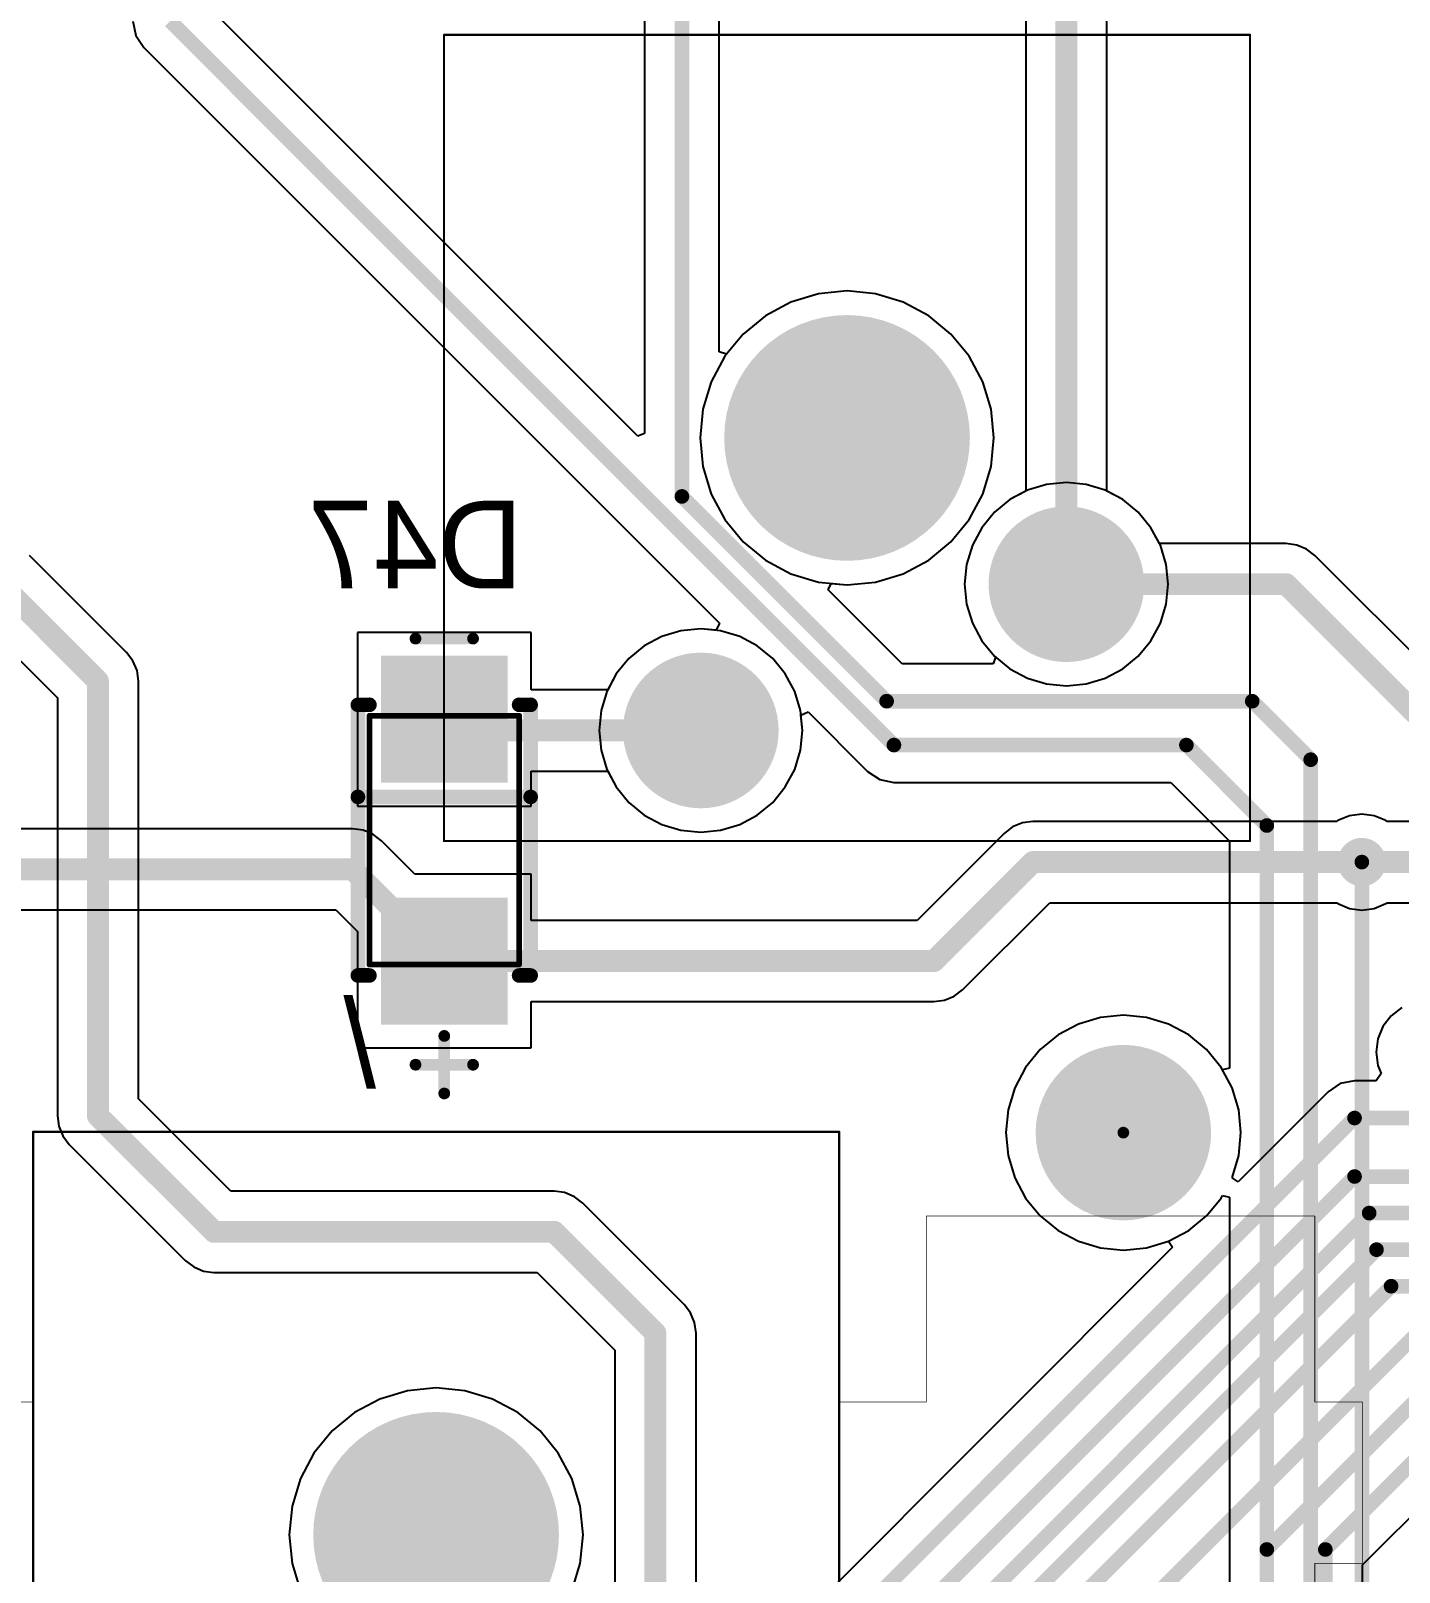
# Model space of a CAD drawing. Header units: millimetres. Extents: x 25 to 374, y 23 to 150.
# Drawn here: x 282.78 to 306.55, y 72.45 to 99.22 of the extents above; entities that cross this region are included whole.
import ezdxf

# ---------------------------------------------------------------- set-up
doc = ezdxf.new("R2010")
doc.units = ezdxf.units.MM
for name, color, linetype in [('BottomLayer', 5, 'Continuous'), ('BottomOverlay', 54, 'Continuous'), ('BottomPaste', 16, 'Continuous'), ('BottomSolder', 6, 'Continuous'), ('Mechanical1', 6, 'Continuous'), ('Mechanical13', 56, 'Continuous'), ('Mechanical15', 56, 'Continuous'), ('MultiLayer', 9, 'Continuous'), ('PadHoleLayer', 156, 'Continuous'), ('TopLayer', 1, 'Continuous'), ('TopOverlay', 2, 'Continuous'), ('TopSolder', 216, 'Continuous'), ('ViaHoleLayer', 16, 'Continuous')]:
    doc.layers.add(name, color=color, linetype=linetype)

# ---------------------------------------------------------------- blocks, each defined once
blk = doc.blocks.new('SMA_DO_214AC__S1_B_75')
at = {"layer": 'BottomLayer'}
for points in [[(-1.1, -1), (-1.1, 1), (-3.1, -1), (-3.1, 1)], [(3.1, -1), (3.1, 1), (1.1, -1), (1.1, 1)]]:
    blk.add_solid(points, dxfattribs=at)
at = {"layer": 'BottomOverlay', "const_width": 0.254}
for points in [[(-2.35, 1.3), (-2.35, 1.5)], [(2.35, 1.5), (-2.35, 1.5)], [(-0.75, -1.5), (-0.75, 1.5)], [(2.35, 1.3), (2.35, 1.5)], [(-2.35, -1.5), (-2.35, -1.3)], [(2.35, -1.5), (2.35, -1.3)], [(2.35, -1.5), (-2.35, -1.5)]]:
    blk.add_lwpolyline(points, dxfattribs=at)
at = {"layer": 'BottomOverlay', "const_width": 0.127}
for points in [[(-2.414, 1.5, 1), (-2.287, 1.5, 1)], [(-2.414, 1.5, 1), (-2.287, 1.5, 1)], [(-0.814, 1.5, 1), (-0.687, 1.5, 1)], [(2.287, 1.5, 1), (2.414, 1.5, 1)], [(2.287, 1.5, 1), (2.414, 1.5, 1)], [(-2.414, 1.3, 1), (-2.287, 1.3, 1)], [(2.287, 1.3, 1), (2.414, 1.3, 1)], [(-2.414, -1.3, 1), (-2.287, -1.3, 1)], [(2.287, -1.3, 1), (2.414, -1.3, 1)], [(-2.414, -1.5, 1), (-2.287, -1.5, 1)], [(-2.414, -1.5, 1), (-2.287, -1.5, 1)], [(-0.814, -1.5, 1), (-0.687, -1.5, 1)], [(2.287, -1.5, 1), (2.414, -1.5, 1)], [(2.287, -1.5, 1), (2.414, -1.5, 1)]]:
    blk.add_lwpolyline(points, format="xyb", close=True, dxfattribs=at)
at = {"layer": 'BottomPaste'}
for points in [[(-1.1, -1), (-1.1, 1), (-3.1, -1), (-3.1, 1)], [(3.1, -1), (3.1, 1), (1.1, -1), (1.1, 1)]]:
    blk.add_solid(points, dxfattribs=at)
at = {"layer": 'BottomSolder'}
for points in [[(-0.998, -1.102), (-0.998, 1.102), (-3.202, -1.102), (-3.202, 1.102)], [(3.202, -1.102), (3.202, 1.102), (0.998, -1.102), (0.998, 1.102)]]:
    blk.add_solid(points, dxfattribs=at)
at = {"layer": 'Mechanical13', "const_width": 0.1}
for points in [[(2.16, 1.3), (-2.16, 1.3)], [(-2.16, -1.3), (-2.16, 1.3)], [(2.16, -1.3), (2.16, 1.3)], [(2.16, -1.3), (-2.16, -1.3)]]:
    blk.add_lwpolyline(points, dxfattribs=at)
at = {"layer": 'Mechanical13', "const_width": 0.05}
for points in [[(-2.185, 1.3, 1), (-2.135, 1.3, 1)], [(-2.185, 1.3, 1), (-2.135, 1.3, 1)], [(2.135, 1.3, 1), (2.185, 1.3, 1)], [(2.135, 1.3, 1), (2.185, 1.3, 1)], [(-2.185, -1.3, 1), (-2.135, -1.3, 1)], [(-2.185, -1.3, 1), (-2.135, -1.3, 1)], [(2.135, -1.3, 1), (2.185, -1.3, 1)], [(2.135, -1.3, 1), (2.185, -1.3, 1)]]:
    blk.add_lwpolyline(points, format="xyb", close=True, dxfattribs=at)
at = {"layer": 'Mechanical15', "const_width": 0.203}
for points in [[(-3.5, -0.5), (-3.5, 0.5)], [(3.9, -0.5), (3.9, 0.5)], [(4.4, 0), (3.4, 0)]]:
    blk.add_lwpolyline(points, dxfattribs=at)
at = {"layer": 'Mechanical15', "const_width": 0.102}
for points in [[(-3.551, 0.5, 1), (-3.449, 0.5, 1)], [(3.849, 0.5, 1), (3.951, 0.5, 1)], [(3.349, 0, 1), (3.451, 0, 1)], [(4.349, 0, 1), (4.451, 0, 1)], [(-3.551, -0.5, 1), (-3.449, -0.5, 1)], [(3.849, -0.5, 1), (3.951, -0.5, 1)]]:
    blk.add_lwpolyline(points, format="xyb", close=True, dxfattribs=at)
blk = doc.blocks.new('1_2_117')
at = {"layer": 'BottomSolder', "const_width": 0.1016}
for points in [[(-11.9888, 6.985, 1), (-11.8872, 6.985, 1)], [(11.8872, 6.985, 1), (11.9888, 6.985, 1)], [(-11.9888, -8.255, 1), (-11.8872, -8.255, 1)], [(11.8872, -8.255, 1), (11.9888, -8.255, 1)]]:
    blk.add_lwpolyline(points, format="xyb", close=True, dxfattribs=at)
at = {"layer": 'PadHoleLayer'}
for points, const_width in [([(-12.7, 6.985, 1), (-11.176, 6.985, 1)], 1.524), ([(11.176, 6.985, 1), (12.7, 6.985, 1)], 1.524), ([(-12.93495, -8.255, 1), (-10.94105, -8.255, 1)], 1.9939), ([(10.94105, -8.255, 1), (12.93495, -8.255, 1)], 1.9939)]:
    blk.add_lwpolyline(points, format="xyb", close=True, dxfattribs=dict(at, const_width=const_width))
at = {"layer": 'TopSolder', "const_width": 0.1016}
for points in [[(-11.9888, 6.985, 1), (-11.8872, 6.985, 1)], [(11.8872, 6.985, 1), (11.9888, 6.985, 1)], [(-11.9888, -8.255, 1), (-11.8872, -8.255, 1)], [(11.8872, -8.255, 1), (11.9888, -8.255, 1)]]:
    blk.add_lwpolyline(points, format="xyb", close=True, dxfattribs=at)
blk = doc.blocks.new('MX_SW_3_167')
at = {"layer": 'BottomLayer'}
for points, const_width in [([(-1.016, 0, 1), (1.016, 0, 1)], 2.032), ([(3.185, -2.54, 1), (4.435, -2.54, 1)], 1.25), ([(-3.165, -5.08, 1), (-1.915, -5.08, 1)], 1.25)]:
    blk.add_lwpolyline(points, format="xyb", close=True, dxfattribs=dict(at, const_width=const_width))
at = {"layer": 'BottomSolder'}
for points, const_width in [([(-1.067, 0, 1), (1.067, 0, 1)], 2.134), ([(3.134, -2.54, 1), (4.486, -2.54, 1)], 1.352), ([(-3.216, -5.08, 1), (-1.864, -5.08, 1)], 1.352)]:
    blk.add_lwpolyline(points, format="xyb", close=True, dxfattribs=dict(at, const_width=const_width))
at = {"layer": 'Mechanical1', "const_width": 0.0381}
for points in [[(-7, -7), (-7, 7)], [(-7, 7), (7, 7)], [(7, -7), (7, 7)], [(-7, -7), (7, -7)]]:
    blk.add_lwpolyline(points, dxfattribs=at)
at = {"layer": 'Mechanical1', "const_width": 0.0191}
for points in [[(-7.01, 7, 1), (-6.99, 7, 1)], [(-7.01, 7, 1), (-6.99, 7, 1)], [(6.99, 7, 1), (7.01, 7, 1)], [(6.99, 7, 1), (7.01, 7, 1)], [(-7.01, -7, 1), (-6.99, -7, 1)], [(-7.01, -7, 1), (-6.99, -7, 1)], [(6.99, -7, 1), (7.01, -7, 1)], [(6.99, -7, 1), (7.01, -7, 1)]]:
    blk.add_lwpolyline(points, format="xyb", close=True, dxfattribs=at)
at = {"layer": 'MultiLayer'}
for points, const_width in [([(-1.016, 0, 1), (1.016, 0, 1)], 2.032), ([(3.185, -2.54, 1), (4.435, -2.54, 1)], 1.25), ([(-3.165, -5.08, 1), (-1.915, -5.08, 1)], 1.25)]:
    blk.add_lwpolyline(points, format="xyb", close=True, dxfattribs=dict(at, const_width=const_width))
at = {"layer": 'PadHoleLayer'}
for points, const_width in [([(-1.016, 0, 1), (1.016, 0, 1)], 2.032), ([(3.435, -2.54, 1), (4.185, -2.54, 1)], 0.75), ([(-2.915, -5.08, 1), (-2.165, -5.08, 1)], 0.75)]:
    blk.add_lwpolyline(points, format="xyb", close=True, dxfattribs=dict(at, const_width=const_width))
at = {"layer": 'TopLayer'}
for points, const_width in [([(-1.016, 0, 1), (1.016, 0, 1)], 2.032), ([(3.185, -2.54, 1), (4.435, -2.54, 1)], 1.25), ([(-3.165, -5.08, 1), (-1.915, -5.08, 1)], 1.25)]:
    blk.add_lwpolyline(points, format="xyb", close=True, dxfattribs=dict(at, const_width=const_width))
at = {"layer": 'TopSolder'}
for points, const_width in [([(-1.067, 0, 1), (1.067, 0, 1)], 2.134), ([(3.134, -2.54, 1), (4.486, -2.54, 1)], 1.352), ([(-3.216, -5.08, 1), (-1.864, -5.08, 1)], 1.352)]:
    blk.add_lwpolyline(points, format="xyb", close=True, dxfattribs=dict(at, const_width=const_width))
blk = doc.blocks.new('MX_SW_3_183')
at = {"layer": 'BottomLayer'}
for points, const_width in [([(-1.016, 0, 1), (1.016, 0, 1)], 2.032), ([(3.185, -2.54, 1), (4.435, -2.54, 1)], 1.25), ([(-3.165, -5.08, 1), (-1.915, -5.08, 1)], 1.25)]:
    blk.add_lwpolyline(points, format="xyb", close=True, dxfattribs=dict(at, const_width=const_width))
at = {"layer": 'BottomSolder'}
for points, const_width in [([(-1.067, 0, 1), (1.067, 0, 1)], 2.134), ([(3.134, -2.54, 1), (4.486, -2.54, 1)], 1.352), ([(-3.216, -5.08, 1), (-1.864, -5.08, 1)], 1.352)]:
    blk.add_lwpolyline(points, format="xyb", close=True, dxfattribs=dict(at, const_width=const_width))
at = {"layer": 'Mechanical1', "const_width": 0.0381}
for points in [[(-7, -7), (-7, 7)], [(-7, 7), (7, 7)], [(7, -7), (7, 7)], [(-7, -7), (7, -7)]]:
    blk.add_lwpolyline(points, dxfattribs=at)
at = {"layer": 'Mechanical1', "const_width": 0.0191}
for points in [[(-7.01, 7, 1), (-6.99, 7, 1)], [(-7.01, 7, 1), (-6.99, 7, 1)], [(6.99, 7, 1), (7.01, 7, 1)], [(6.99, 7, 1), (7.01, 7, 1)], [(-7.01, -7, 1), (-6.99, -7, 1)], [(-7.01, -7, 1), (-6.99, -7, 1)], [(6.99, -7, 1), (7.01, -7, 1)], [(6.99, -7, 1), (7.01, -7, 1)]]:
    blk.add_lwpolyline(points, format="xyb", close=True, dxfattribs=at)
at = {"layer": 'MultiLayer'}
for points, const_width in [([(-1.016, 0, 1), (1.016, 0, 1)], 2.032), ([(3.185, -2.54, 1), (4.435, -2.54, 1)], 1.25), ([(-3.165, -5.08, 1), (-1.915, -5.08, 1)], 1.25)]:
    blk.add_lwpolyline(points, format="xyb", close=True, dxfattribs=dict(at, const_width=const_width))
at = {"layer": 'PadHoleLayer'}
for points, const_width in [([(-1.016, 0, 1), (1.016, 0, 1)], 2.032), ([(3.435, -2.54, 1), (4.185, -2.54, 1)], 0.75), ([(-2.915, -5.08, 1), (-2.165, -5.08, 1)], 0.75)]:
    blk.add_lwpolyline(points, format="xyb", close=True, dxfattribs=dict(at, const_width=const_width))
at = {"layer": 'TopLayer'}
for points, const_width in [([(-1.016, 0, 1), (1.016, 0, 1)], 2.032), ([(3.185, -2.54, 1), (4.435, -2.54, 1)], 1.25), ([(-3.165, -5.08, 1), (-1.915, -5.08, 1)], 1.25)]:
    blk.add_lwpolyline(points, format="xyb", close=True, dxfattribs=dict(at, const_width=const_width))
at = {"layer": 'TopSolder'}
for points, const_width in [([(-1.067, 0, 1), (1.067, 0, 1)], 2.134), ([(3.134, -2.54, 1), (4.486, -2.54, 1)], 1.352), ([(-3.216, -5.08, 1), (-1.864, -5.08, 1)], 1.352)]:
    blk.add_lwpolyline(points, format="xyb", close=True, dxfattribs=dict(at, const_width=const_width))

msp = doc.modelspace()

# ---------------------------------------------------------------- linework, layer by layer
at = {"layer": 'BottomLayer'}
for p, q in [((295.985, 94.507), (295.544, 94.271)), ((296.464, 94.652), (295.985, 94.507)), ((296.962, 94.701), (296.464, 94.652)), ((297.459, 94.652), (296.962, 94.701)), ((297.938, 94.507), (297.459, 94.652)), ((298.38, 94.271), (297.938, 94.507)), ((295.544, 94.271), (295.157, 93.953)), ((298.766, 93.953), (298.38, 94.271)), ((295.157, 93.953), (294.839, 93.567)), ((299.084, 93.567), (298.766, 93.953)), ((294.839, 93.567), (294.604, 93.125)), ((299.32, 93.125), (299.084, 93.567)), ((294.604, 93.125), (294.458, 92.647)), ((299.465, 92.647), (299.32, 93.125)), ((294.458, 92.647), (294.409, 92.149)), ((299.514, 92.149), (299.465, 92.647)), ((294.409, 92.149), (294.458, 91.651)), ((299.465, 91.651), (299.514, 92.149)), ((294.458, 91.651), (294.604, 91.172)), ((299.32, 91.172), (299.465, 91.651)), ((300.427, 91.341), (300.096, 91.241)), ((300.772, 91.375), (300.427, 91.341)), ((301.116, 91.341), (300.772, 91.375)), ((301.448, 91.241), (301.116, 91.341)), ((294.604, 91.172), (294.839, 90.731)), ((299.084, 90.731), (299.32, 91.172)), ((299.79, 91.077), (299.522, 90.858)), ((300.096, 91.241), (299.79, 91.077)), ((301.753, 91.077), (301.448, 91.241)), ((302.021, 90.858), (301.753, 91.077)), ((299.522, 90.858), (299.303, 90.59)), ((302.24, 90.59), (302.021, 90.858)), ((294.839, 90.731), (295.157, 90.344)), ((298.766, 90.344), (299.084, 90.731)), ((299.303, 90.59), (299.14, 90.285)), ((302.404, 90.285), (302.24, 90.59)), ((295.157, 90.344), (295.544, 90.027)), ((298.38, 90.027), (298.766, 90.344)), ((299.14, 90.285), (299.039, 89.953)), ((302.504, 89.953), (302.404, 90.285)), ((295.544, 90.027), (295.985, 89.791)), ((297.938, 89.791), (298.38, 90.027)), ((299.039, 89.953), (299.005, 89.609)), ((302.538, 89.609), (302.504, 89.953)), ((295.985, 89.791), (296.464, 89.645)), ((297.459, 89.645), (297.938, 89.791)), ((296.464, 89.645), (296.962, 89.596)), ((296.962, 89.596), (297.459, 89.645)), ((299.005, 89.609), (299.039, 89.264)), ((302.504, 89.264), (302.538, 89.609)), ((299.039, 89.264), (299.14, 88.933)), ((302.404, 88.933), (302.504, 89.264)), ((299.14, 88.933), (299.303, 88.627)), ((302.24, 88.627), (302.404, 88.933)), ((291.474, 88.772), (288.458, 88.772)), ((288.458, 88.772), (288.458, 85.756)), ((291.474, 87.773), (291.474, 88.772)), ((293.746, 88.701), (293.44, 88.537)), ((294.077, 88.801), (293.746, 88.701)), ((294.422, 88.835), (294.077, 88.801)), ((294.766, 88.801), (294.422, 88.835)), ((295.098, 88.701), (294.766, 88.801)), ((295.403, 88.537), (295.098, 88.701)), ((299.303, 88.627), (299.522, 88.36)), ((302.021, 88.36), (302.24, 88.627)), ((293.44, 88.537), (293.172, 88.318)), ((295.671, 88.318), (295.403, 88.537)), ((299.522, 88.36), (299.79, 88.14)), ((301.753, 88.14), (302.021, 88.36)), ((293.172, 88.318), (292.953, 88.05)), ((295.89, 88.05), (295.671, 88.318)), ((299.79, 88.14), (300.096, 87.977)), ((301.448, 87.977), (301.753, 88.14)), ((292.953, 88.05), (292.805, 87.773)), ((296.054, 87.745), (295.89, 88.05)), ((300.096, 87.977), (300.427, 87.876)), ((300.427, 87.876), (300.772, 87.842)), ((300.772, 87.842), (301.116, 87.876)), ((301.116, 87.876), (301.448, 87.977)), ((292.805, 87.773), (291.474, 87.773)), ((296.154, 87.413), (296.054, 87.745)), ((296.188, 87.069), (296.154, 87.413)), ((296.154, 86.724), (296.188, 87.069)), ((296.054, 86.393), (296.154, 86.724)), ((291.474, 85.756), (291.474, 86.364)), ((291.474, 86.364), (292.805, 86.364)), ((292.805, 86.364), (292.953, 86.087)), ((295.89, 86.087), (296.054, 86.393)), ((292.953, 86.087), (293.172, 85.82)), ((295.671, 85.82), (295.89, 86.087)), ((288.458, 85.756), (291.474, 85.756)), ((293.172, 85.82), (293.44, 85.6)), ((295.403, 85.6), (295.671, 85.82)), ((293.44, 85.6), (293.746, 85.437)), ((293.746, 85.437), (294.077, 85.336)), ((294.766, 85.336), (295.098, 85.437)), ((295.098, 85.437), (295.403, 85.6)), ((299.838, 85.393), (299.692, 85.281)), ((300.008, 85.463), (299.838, 85.393)), ((300.19, 85.487), (300.008, 85.463)), ((305.467, 85.487), (300.19, 85.487)), ((305.489, 85.504), (305.467, 85.487)), ((305.689, 85.587), (305.489, 85.504)), ((305.905, 85.615), (305.689, 85.587)), ((306.12, 85.587), (305.905, 85.615)), ((306.321, 85.504), (306.12, 85.587)), ((306.343, 85.487), (306.321, 85.504)), ((316.817, 85.487), (306.343, 85.487)), ((288.374, 85.36), (275.806, 85.36)), ((288.557, 85.336), (288.374, 85.36)), ((288.727, 85.266), (288.557, 85.336)), ((288.873, 85.154), (288.727, 85.266)), ((289.455, 84.572), (288.873, 85.154)), ((294.077, 85.336), (294.422, 85.302)), ((294.422, 85.302), (294.766, 85.336)), ((299.692, 85.281), (298.179, 83.768)), ((291.474, 84.572), (289.455, 84.572)), ((291.474, 83.768), (291.474, 84.572)), ((298.969, 82.565), (300.482, 84.078)), ((300.482, 84.078), (305.467, 84.078)), ((305.467, 84.078), (305.489, 84.062)), ((305.489, 84.062), (305.689, 83.978)), ((306.12, 83.978), (306.321, 84.062)), ((306.321, 84.062), (306.343, 84.078)), ((306.343, 84.078), (316.525, 84.078)), ((276.098, 83.951), (288.083, 83.951)), ((288.083, 83.951), (288.458, 83.575)), ((305.689, 83.978), (305.905, 83.95)), ((305.905, 83.95), (306.12, 83.978)), ((288.458, 83.575), (288.458, 81.556)), ((298.179, 83.768), (291.474, 83.768)), ((298.653, 82.383), (298.823, 82.454)), ((298.823, 82.454), (298.969, 82.565)), ((291.474, 81.556), (291.474, 82.359)), ((291.474, 82.359), (298.471, 82.359)), ((298.471, 82.359), (298.653, 82.383)), ((306.6, 82.257), (306.414, 82.115)), ((300.981, 81.97), (300.628, 81.781)), ((301.364, 82.086), (300.981, 81.97)), ((301.762, 82.125), (301.364, 82.086)), ((302.161, 82.086), (301.762, 82.125)), ((302.544, 81.97), (302.161, 82.086)), ((302.897, 81.781), (302.544, 81.97)), ((306.271, 81.929), (306.182, 81.713)), ((306.414, 82.115), (306.271, 81.929)), ((300.628, 81.781), (300.318, 81.527)), ((303.206, 81.527), (302.897, 81.781)), ((306.182, 81.713), (306.151, 81.481)), ((288.458, 81.556), (291.474, 81.556)), ((300.318, 81.527), (300.064, 81.218)), ((303.46, 81.218), (303.206, 81.527)), ((306.151, 81.481), (306.182, 81.249)), ((300.064, 81.218), (299.876, 80.865)), ((303.649, 80.865), (303.46, 81.218)), ((306.238, 81.112), (306.153, 80.985)), ((306.182, 81.249), (306.238, 81.112)), ((299.876, 80.865), (299.76, 80.482)), ((303.765, 80.482), (303.649, 80.865)), ((305.53, 80.936), (305.32, 80.795)), ((305.778, 80.985), (305.53, 80.936)), ((306.153, 80.985), (305.778, 80.985)), ((305.32, 80.795), (303.753, 79.229)), ((299.76, 80.482), (299.72, 80.084)), ((303.804, 80.084), (303.765, 80.482)), ((299.72, 80.084), (299.76, 79.685)), ((303.765, 79.685), (303.804, 80.084)), ((299.76, 79.685), (299.876, 79.302)), ((303.649, 79.302), (303.765, 79.685)), ((299.876, 79.302), (300.064, 78.949)), ((303.753, 79.229), (303.649, 79.302)), ((300.064, 78.949), (300.318, 78.64)), ((300.318, 78.64), (300.628, 78.386)), ((300.628, 78.386), (300.981, 78.197)), ((300.981, 78.197), (301.364, 78.081)), ((302.161, 78.081), (302.544, 78.197)), ((302.544, 78.197), (302.617, 78.093)), ((302.617, 78.093), (295.731, 71.206)), ((301.364, 78.081), (301.762, 78.042)), ((301.762, 78.042), (302.161, 78.081)), ((289.326, 75.602), (288.847, 75.457)), ((289.824, 75.651), (289.326, 75.602)), ((290.322, 75.602), (289.824, 75.651)), ((290.801, 75.457), (290.322, 75.602)), ((288.406, 75.221), (288.019, 74.903)), ((288.847, 75.457), (288.406, 75.221)), ((291.242, 75.221), (290.801, 75.457)), ((291.629, 74.903), (291.242, 75.221)), ((288.019, 74.903), (287.702, 74.517)), ((291.946, 74.517), (291.629, 74.903)), ((305.917, 72.576), (308.205, 74.864)), ((287.702, 74.517), (287.466, 74.075)), ((292.182, 74.075), (291.946, 74.517)), ((287.466, 74.075), (287.321, 73.597)), ((292.327, 73.597), (292.182, 74.075)), ((287.321, 73.597), (287.272, 73.099)), ((292.376, 73.099), (292.327, 73.597)), ((287.272, 73.099), (287.321, 72.601)), ((292.327, 72.601), (292.376, 73.099)), ((287.321, 72.601), (287.466, 72.122)), ((292.182, 72.122), (292.327, 72.601)), ((305.917, 63.32), (305.917, 72.576))]:
    msp.add_line(p, q, dxfattribs=at)
for points, const_width in [([(290.161, 87.069), (294.422, 87.069)], 0.381), ([(298.471, 83.064), (300.19, 84.783)], 0.381), ([(300.19, 84.783), (305.905, 84.783)], 0.381), ([(305.905, 84.783), (316.817, 84.783)], 0.381), ([(275.806, 84.656), (288.374, 84.656)], 0.381), ([(288.374, 84.656), (289.966, 83.064)], 0.381), ([(289.966, 83.064), (298.471, 83.064)], 0.381), ([(295.999, 70.559), (305.778, 80.338)], 0.254), ([(305.778, 80.338), (325.463, 80.338)], 0.254), ([(292.189, 65.733), (305.778, 79.322)], 0.254), ([(305.778, 79.322), (316.652, 79.322)], 0.254), ([(292.316, 64.971), (306.032, 78.687)], 0.254), ([(306.032, 78.687), (316.58, 78.687)], 0.254), ([(292.189, 64.082), (306.159, 78.052)], 0.254), ([(306.159, 78.052), (316.508, 78.052)], 0.254), ([(292.824, 63.828), (306.413, 77.417)], 0.254), ([(306.413, 77.417), (316.436, 77.417)], 0.254), ([(294.475, 64.209), (307.048, 76.782)], 0.254), ([(304.254, 72.845), (307.556, 76.147)], 0.254), ([(305.27, 72.845), (307.937, 75.512)], 0.254), ([(304.254, 63.828), (304.254, 72.845)], 0.254), ([(305.27, 63.32), (305.27, 72.845)], 0.254)]:
    msp.add_lwpolyline(points, dxfattribs=dict(at, const_width=const_width))
for points, const_width in [([(290.066, 87.069, 1), (290.257, 87.069, 1)], 0.191), ([(294.326, 87.069, 1), (294.517, 87.069, 1)], 0.191), ([(300.095, 84.783, 1), (300.285, 84.783, 1)], 0.191), ([(300.095, 84.783, 1), (300.285, 84.783, 1)], 0.191), ([(305.746, 84.783, 1), (306.064, 84.783, 1)], 0.318), ([(305.81, 84.783, 1), (306, 84.783, 1)], 0.191), ([(305.81, 84.783, 1), (306, 84.783, 1)], 0.191), ([(288.279, 84.656, 1), (288.47, 84.656, 1)], 0.191), ([(288.279, 84.656, 1), (288.47, 84.656, 1)], 0.191), ([(289.871, 83.064, 1), (290.062, 83.064, 1)], 0.191), ([(289.871, 83.064, 1), (290.062, 83.064, 1)], 0.191), ([(298.376, 83.064, 1), (298.566, 83.064, 1)], 0.191), ([(298.376, 83.064, 1), (298.566, 83.064, 1)], 0.191), ([(305.714, 80.338, 1), (305.841, 80.338, 1)], 0.127), ([(305.714, 80.338, 1), (305.841, 80.338, 1)], 0.127), ([(305.714, 79.322, 1), (305.841, 79.322, 1)], 0.127), ([(305.714, 79.322, 1), (305.841, 79.322, 1)], 0.127), ([(305.968, 78.687, 1), (306.095, 78.687, 1)], 0.127), ([(305.968, 78.687, 1), (306.095, 78.687, 1)], 0.127), ([(306.095, 78.052, 1), (306.222, 78.052, 1)], 0.127), ([(306.095, 78.052, 1), (306.222, 78.052, 1)], 0.127), ([(306.349, 77.417, 1), (306.476, 77.417, 1)], 0.127), ([(306.349, 77.417, 1), (306.476, 77.417, 1)], 0.127), ([(304.19, 72.845, 1), (304.317, 72.845, 1)], 0.127), ([(304.19, 72.845, 1), (304.317, 72.845, 1)], 0.127), ([(305.206, 72.845, 1), (305.333, 72.845, 1)], 0.127), ([(305.206, 72.845, 1), (305.333, 72.845, 1)], 0.127)]:
    msp.add_lwpolyline(points, format="xyb", close=True, dxfattribs=dict(at, const_width=const_width))
at = {"layer": 'BottomSolder', "const_width": 0.419}
msp.add_lwpolyline([(305.695, 84.783, 1), (306.114, 84.783, 1)], format="xyb", close=True, dxfattribs=at)
at = {"layer": 'Mechanical1', "const_width": 0.0127}
for points in [[(289.957, 99.155), (303.957, 99.155)], [(289.957, 85.156), (289.957, 99.155)], [(303.957, 85.156), (303.957, 99.155)], [(289.957, 85.156), (303.957, 85.156)], [(282.813, 75.405), (282.813, 80.105)], [(282.813, 80.105), (296.813, 80.105)], [(296.813, 75.405), (296.813, 80.105)], [(298.339, 78.635), (305.088, 78.635)], [(298.339, 75.405), (298.339, 78.635)], [(305.088, 75.405), (305.088, 78.635)], [(281.288, 75.405), (282.813, 75.405)], [(296.813, 75.405), (298.339, 75.405)], [(305.088, 75.405), (305.912, 75.405)], [(305.912, 72.605), (305.912, 75.405)], [(305.088, 66.335), (305.088, 72.605)], [(305.088, 72.605), (305.912, 72.605)]]:
    msp.add_lwpolyline(points, dxfattribs=at)
at = {"layer": 'Mechanical1', "const_width": 0.00635}
for points in [[(289.954, 99.155, 1), (289.96, 99.155, 1)], [(289.954, 99.155, 1), (289.96, 99.155, 1)], [(303.954, 99.155, 1), (303.96, 99.155, 1)], [(303.954, 99.155, 1), (303.96, 99.155, 1)], [(289.954, 85.156, 1), (289.96, 85.156, 1)], [(289.954, 85.156, 1), (289.96, 85.156, 1)], [(303.954, 85.156, 1), (303.96, 85.156, 1)], [(303.954, 85.156, 1), (303.96, 85.156, 1)], [(282.81, 80.105, 1), (282.816, 80.105, 1)], [(282.81, 80.105, 1), (282.816, 80.105, 1)], [(296.81, 80.105, 1), (296.816, 80.105, 1)], [(296.81, 80.105, 1), (296.816, 80.105, 1)], [(298.336, 78.635, 1), (298.342, 78.635, 1)], [(298.336, 78.635, 1), (298.342, 78.635, 1)], [(305.085, 78.635, 1), (305.091, 78.635, 1)], [(305.085, 78.635, 1), (305.091, 78.635, 1)], [(282.81, 75.405, 1), (282.816, 75.405, 1)], [(282.81, 75.405, 1), (282.816, 75.405, 1)], [(296.81, 75.405, 1), (296.816, 75.405, 1)], [(296.81, 75.405, 1), (296.816, 75.405, 1)], [(298.336, 75.405, 1), (298.342, 75.405, 1)], [(298.336, 75.405, 1), (298.342, 75.405, 1)], [(305.085, 75.405, 1), (305.091, 75.405, 1)], [(305.085, 75.405, 1), (305.091, 75.405, 1)], [(305.909, 75.405, 1), (305.915, 75.405, 1)], [(305.909, 75.405, 1), (305.915, 75.405, 1)], [(305.085, 72.605, 1), (305.091, 72.605, 1)], [(305.085, 72.605, 1), (305.091, 72.605, 1)], [(305.909, 72.605, 1), (305.915, 72.605, 1)], [(305.909, 72.605, 1), (305.915, 72.605, 1)]]:
    msp.add_lwpolyline(points, format="xyb", close=True, dxfattribs=at)
at = {"layer": 'MultiLayer', "const_width": 0.318}
msp.add_lwpolyline([(305.746, 84.783, 1), (306.064, 84.783, 1)], format="xyb", close=True, dxfattribs=at)
at = {"layer": 'TopLayer'}
for p, q in [((301.476, 91.225), (301.476, 106.604)), ((300.067, 106.312), (300.067, 91.225)), ((293.446, 101.612), (293.446, 92.227)), ((294.741, 93.647), (294.741, 101.612)), ((293.329, 92.178), (285.851, 99.656)), ((284.556, 99.388), (284.606, 99.14)), ((284.606, 99.14), (284.746, 98.93)), ((284.746, 98.93), (294.745, 88.931)), ((295.985, 94.507), (295.544, 94.271)), ((296.464, 94.652), (295.985, 94.507)), ((296.962, 94.701), (296.464, 94.652)), ((297.459, 94.652), (296.962, 94.701)), ((297.938, 94.507), (297.459, 94.652)), ((298.38, 94.271), (297.938, 94.507)), ((295.544, 94.271), (295.157, 93.953)), ((298.766, 93.953), (298.38, 94.271)), ((295.157, 93.953), (294.868, 93.602)), ((299.084, 93.567), (298.766, 93.953)), ((294.868, 93.602), (294.741, 93.647)), ((299.32, 93.125), (299.084, 93.567)), ((299.465, 92.647), (299.32, 93.125)), ((299.514, 92.149), (299.465, 92.647)), ((293.446, 92.227), (293.329, 92.178)), ((299.465, 91.651), (299.514, 92.149)), ((299.32, 91.172), (299.465, 91.651)), ((299.084, 90.731), (299.32, 91.172)), ((299.79, 91.077), (299.522, 90.858)), ((300.067, 91.225), (299.79, 91.077)), ((301.753, 91.077), (301.476, 91.225)), ((302.021, 90.858), (301.753, 91.077)), ((299.522, 90.858), (299.303, 90.59)), ((302.24, 90.59), (302.021, 90.858)), ((298.766, 90.344), (299.084, 90.731)), ((299.303, 90.59), (299.14, 90.285)), ((302.388, 90.313), (302.24, 90.59)), ((298.38, 90.027), (298.766, 90.344)), ((299.14, 90.285), (299.039, 89.953)), ((304.592, 90.313), (302.388, 90.313)), ((304.774, 90.289), (304.592, 90.313)), ((304.944, 90.219), (304.774, 90.289)), ((305.09, 90.107), (304.944, 90.219)), ((284.447, 88.425), (282.763, 90.109)), ((297.938, 89.791), (298.38, 90.027)), ((299.039, 89.953), (299.005, 89.609)), ((307.546, 87.651), (305.09, 90.107)), ((297.459, 89.645), (297.938, 89.791)), ((296.634, 89.509), (296.688, 89.623)), ((297.918, 88.224), (296.634, 89.509)), ((296.688, 89.623), (296.962, 89.596)), ((296.962, 89.596), (297.459, 89.645)), ((299.005, 89.609), (299.039, 89.264)), ((299.039, 89.264), (299.14, 88.933)), ((281.973, 88.907), (283.245, 87.635)), ((294.745, 88.931), (294.687, 88.809)), ((299.14, 88.933), (299.303, 88.627)), ((293.746, 88.701), (293.44, 88.537)), ((294.077, 88.801), (293.746, 88.701)), ((294.422, 88.835), (294.077, 88.801)), ((294.687, 88.809), (294.422, 88.835)), ((299.303, 88.627), (299.522, 88.36)), ((284.559, 88.279), (284.447, 88.425)), ((293.44, 88.537), (293.172, 88.318)), ((299.542, 88.344), (299.499, 88.224)), ((299.522, 88.36), (299.542, 88.344)), ((284.63, 88.11), (284.559, 88.279)), ((284.654, 87.927), (284.63, 88.11)), ((293.172, 88.318), (292.953, 88.05)), ((299.499, 88.224), (297.918, 88.224)), ((284.654, 80.67), (284.654, 87.927)), ((292.953, 88.05), (292.79, 87.745)), ((283.245, 87.635), (283.245, 80.378)), ((292.79, 87.745), (292.689, 87.413)), ((292.689, 87.413), (292.655, 87.069)), ((296.162, 87.334), (296.284, 87.392)), ((296.188, 87.069), (296.162, 87.334)), ((296.284, 87.392), (297.319, 86.357)), ((292.655, 87.069), (292.689, 86.724)), ((296.154, 86.724), (296.188, 87.069)), ((292.689, 86.724), (292.79, 86.393)), ((296.054, 86.393), (296.154, 86.724)), ((292.79, 86.393), (292.953, 86.087)), ((295.89, 86.087), (296.054, 86.393)), ((297.319, 86.357), (297.529, 86.217)), ((297.529, 86.217), (297.777, 86.167)), ((292.953, 86.087), (293.172, 85.82)), ((295.671, 85.82), (295.89, 86.087)), ((297.777, 86.167), (302.589, 86.167)), ((302.589, 86.167), (303.606, 85.149)), ((293.172, 85.82), (293.44, 85.6)), ((295.403, 85.6), (295.671, 85.82)), ((293.44, 85.6), (293.746, 85.437)), ((293.746, 85.437), (294.077, 85.336)), ((294.766, 85.336), (295.098, 85.437)), ((295.098, 85.437), (295.403, 85.6)), ((294.077, 85.336), (294.422, 85.302)), ((294.422, 85.302), (294.766, 85.336)), ((303.606, 85.149), (303.606, 81.205)), ((300.981, 81.97), (300.628, 81.781)), ((301.364, 82.086), (300.981, 81.97)), ((301.762, 82.125), (301.364, 82.086)), ((302.161, 82.086), (301.762, 82.125)), ((302.544, 81.97), (302.161, 82.086)), ((302.897, 81.781), (302.544, 81.97)), ((300.628, 81.781), (300.318, 81.527)), ((303.206, 81.527), (302.897, 81.781)), ((300.318, 81.527), (300.064, 81.218)), ((303.46, 81.218), (303.206, 81.527)), ((300.064, 81.218), (299.876, 80.865)), ((303.483, 81.174), (303.46, 81.218)), ((303.606, 81.205), (303.483, 81.174)), ((299.876, 80.865), (299.76, 80.482)), ((286.258, 79.066), (284.654, 80.67)), ((283.245, 80.378), (283.269, 80.196)), ((299.76, 80.482), (299.72, 80.084)), ((283.269, 80.196), (283.339, 80.026)), ((299.72, 80.084), (299.76, 79.685)), ((283.339, 80.026), (283.451, 79.88)), ((283.451, 79.88), (285.468, 77.863)), ((299.76, 79.685), (299.876, 79.302)), ((299.876, 79.302), (300.064, 78.949)), ((291.874, 79.066), (286.258, 79.066)), ((292.056, 79.042), (291.874, 79.066)), ((292.226, 78.972), (292.056, 79.042)), ((292.372, 78.86), (292.226, 78.972)), ((303.46, 78.949), (303.483, 78.993)), ((303.483, 78.993), (303.606, 78.962)), ((294.132, 77.099), (292.372, 78.86)), ((300.064, 78.949), (300.318, 78.64)), ((303.206, 78.64), (303.46, 78.949)), ((303.606, 78.962), (303.606, 66.731)), ((300.318, 78.64), (300.628, 78.386)), ((302.897, 78.386), (303.206, 78.64)), ((300.628, 78.386), (300.981, 78.197)), ((300.981, 78.197), (301.364, 78.081)), ((302.161, 78.081), (302.544, 78.197)), ((302.544, 78.197), (302.897, 78.386)), ((301.364, 78.081), (301.762, 78.042)), ((301.762, 78.042), (302.161, 78.081)), ((285.468, 77.863), (285.614, 77.751)), ((285.614, 77.751), (285.784, 77.681)), ((285.784, 77.681), (285.966, 77.657)), ((285.966, 77.657), (291.582, 77.657)), ((291.582, 77.657), (292.93, 76.309)), ((294.244, 76.954), (294.132, 77.099)), ((294.315, 76.784), (294.244, 76.954)), ((294.339, 76.601), (294.315, 76.784)), ((294.339, 72.175), (294.339, 76.601)), ((292.93, 76.309), (292.93, 72.175)), ((289.326, 75.602), (288.847, 75.457)), ((289.824, 75.651), (289.326, 75.602)), ((290.322, 75.602), (289.824, 75.651)), ((290.801, 75.457), (290.322, 75.602)), ((288.406, 75.221), (288.019, 74.903)), ((288.847, 75.457), (288.406, 75.221)), ((291.242, 75.221), (290.801, 75.457)), ((291.629, 74.903), (291.242, 75.221)), ((288.019, 74.903), (287.702, 74.517)), ((291.946, 74.517), (291.629, 74.903)), ((287.702, 74.517), (287.466, 74.075)), ((292.182, 74.075), (291.946, 74.517)), ((287.466, 74.075), (287.321, 73.597)), ((292.327, 73.597), (292.182, 74.075)), ((287.321, 73.597), (287.272, 73.099)), ((292.376, 73.099), (292.327, 73.597)), ((287.272, 73.099), (287.321, 72.601)), ((292.327, 72.601), (292.376, 73.099)), ((287.321, 72.601), (287.466, 72.122)), ((292.182, 72.122), (292.327, 72.601))]:
    msp.add_line(p, q, dxfattribs=at)
for points, const_width in [([(300.772, 89.609), (300.772, 106.604)], 0.381), ([(294.094, 91.133), (294.094, 102.124)], 0.254), ([(285.204, 99.388), (297.777, 86.815)], 0.254), ([(294.094, 91.133), (297.65, 87.577)], 0.254), ([(282.265, 89.611), (283.949, 87.927)], 0.381), ([(300.772, 89.609), (304.592, 89.609)], 0.381), ([(304.592, 89.609), (307.048, 87.152)], 0.381), ([(283.949, 80.378), (283.949, 87.927)], 0.381), ([(297.65, 87.577), (304, 87.577)], 0.254), ([(304, 87.577), (305.016, 86.561)], 0.254), ([(297.777, 86.815), (302.857, 86.815)], 0.254), ([(302.857, 86.815), (304.254, 85.418)], 0.254), ([(305.016, 58.748), (305.016, 86.561)], 0.254), ([(304.254, 57.986), (304.254, 85.418)], 0.254), ([(305.905, 59.383), (305.905, 84.783)], 0.254), ([(283.949, 80.378), (285.966, 78.362)], 0.381), ([(285.966, 78.362), (291.874, 78.362)], 0.381), ([(291.874, 78.362), (293.634, 76.601)], 0.381), ([(293.634, 70.559), (293.634, 76.601)], 0.381)]:
    msp.add_lwpolyline(points, dxfattribs=dict(at, const_width=const_width))
for points, const_width in [([(294.03, 91.133, 1), (294.157, 91.133, 1)], 0.127), ([(294.03, 91.133, 1), (294.157, 91.133, 1)], 0.127), ([(300.676, 89.609, 1), (300.867, 89.609, 1)], 0.191), ([(300.676, 89.609, 1), (300.867, 89.609, 1)], 0.191), ([(304.496, 89.609, 1), (304.687, 89.609, 1)], 0.191), ([(304.496, 89.609, 1), (304.687, 89.609, 1)], 0.191), ([(283.854, 87.927, 1), (284.044, 87.927, 1)], 0.191), ([(283.854, 87.927, 1), (284.044, 87.927, 1)], 0.191), ([(297.586, 87.577, 1), (297.713, 87.577, 1)], 0.127), ([(297.586, 87.577, 1), (297.713, 87.577, 1)], 0.127), ([(303.936, 87.577, 1), (304.063, 87.577, 1)], 0.127), ([(303.936, 87.577, 1), (304.063, 87.577, 1)], 0.127), ([(297.713, 86.815, 1), (297.84, 86.815, 1)], 0.127), ([(297.713, 86.815, 1), (297.84, 86.815, 1)], 0.127), ([(302.793, 86.815, 1), (302.92, 86.815, 1)], 0.127), ([(302.793, 86.815, 1), (302.92, 86.815, 1)], 0.127), ([(304.952, 86.561, 1), (305.079, 86.561, 1)], 0.127), ([(304.952, 86.561, 1), (305.079, 86.561, 1)], 0.127), ([(304.19, 85.418, 1), (304.317, 85.418, 1)], 0.127), ([(304.19, 85.418, 1), (304.317, 85.418, 1)], 0.127), ([(305.746, 84.783, 1), (306.064, 84.783, 1)], 0.318), ([(305.841, 84.783, 1), (305.968, 84.783, 1)], 0.127), ([(283.854, 80.378, 1), (284.044, 80.378, 1)], 0.191), ([(283.854, 80.378, 1), (284.044, 80.378, 1)], 0.191), ([(285.871, 78.362, 1), (286.061, 78.362, 1)], 0.191), ([(285.871, 78.362, 1), (286.061, 78.362, 1)], 0.191), ([(291.779, 78.362, 1), (291.969, 78.362, 1)], 0.191), ([(291.779, 78.362, 1), (291.969, 78.362, 1)], 0.191), ([(293.539, 76.601, 1), (293.729, 76.601, 1)], 0.191), ([(293.539, 76.601, 1), (293.729, 76.601, 1)], 0.191)]:
    msp.add_lwpolyline(points, format="xyb", close=True, dxfattribs=dict(at, const_width=const_width))
at = {"layer": 'TopSolder', "const_width": 0.419}
msp.add_lwpolyline([(305.695, 84.783, 1), (306.114, 84.783, 1)], format="xyb", close=True, dxfattribs=at)
at = {"layer": 'ViaHoleLayer', "const_width": 0.191}
msp.add_lwpolyline([(305.81, 84.783, 1), (306, 84.783, 1)], format="xyb", close=True, dxfattribs=at)

# ---------------------------------------------------------------- block references
for name, p in [('MX_SW_3_167', (296.962, 92.149)), ('MX_SW_3_183', (289.824, 73.099))]:
    msp.add_blockref(name, p)
for name, p, rotation in [('SMA_DO_214AC__S1_B_75', (289.966, 85.164), 270), ('1_2_117', (289.824, 73.099), 360)]:
    msp.add_blockref(name, p, dxfattribs=dict(rotation=rotation))

# ---------------------------------------------------------------- texts
at = {"layer": 'BottomOverlay', "text_generation_flag": 2}
msp.add_text('D47', height=1.524, dxfattribs=at).set_placement((291.335, 89.535))
at = {"layer": 'TopOverlay'}
msp.add_text('\\', height=1.524, dxfattribs=at).set_placement((288.214, 80.871))

doc.saveas('drawing.dxf')
